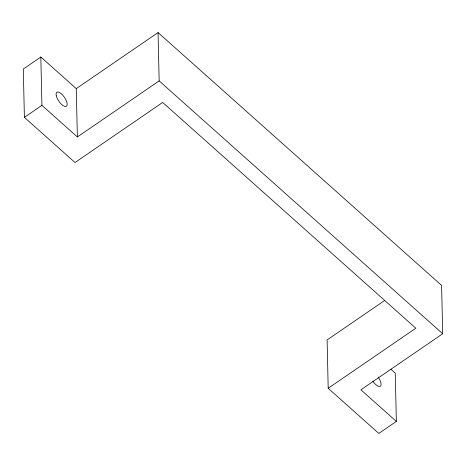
<?xml version="1.0" encoding="UTF-8"?>
<svg xmlns="http://www.w3.org/2000/svg" width="466" height="466" viewBox="0 0 466 466"><rect width="100%" height="100%" fill="white"/><g stroke="black" fill="none" stroke-linecap="round" stroke-linejoin="round"><path stroke-width="0.7" d="M76.267 88.622L158.061 32.562L159.156 80.892L77.368 136.952L76.267 88.622L40.827 57.015L23.3 69.026L24.395 117.356L75.032 162.512L162.663 102.45L415.823 328.221L328.192 388.283L378.823 433.438L396.35 421.421L395.255 373.091L390.957 369.264M24.395 117.356L41.923 105.345L40.827 57.015M384.718 300.459L327.097 339.953L328.192 388.283M158.061 32.562L441.605 285.431L442.7 333.755L360.911 389.815L396.35 421.421M159.156 80.892L442.7 333.755M41.923 105.345L77.368 136.952M378.229 377.076A8.505 3.413 55.6 0 1 380.437 386.157A8.505 3.413 55.6 0 1 372.87 381.316M56.281 95.821A8.505 3.413 55.6 0 0 65.654 106.51A8.505 3.413 55.6 0 0 62.951 95.39A8.505 3.413 55.6 0 0 56.281 95.821"/></g></svg>
